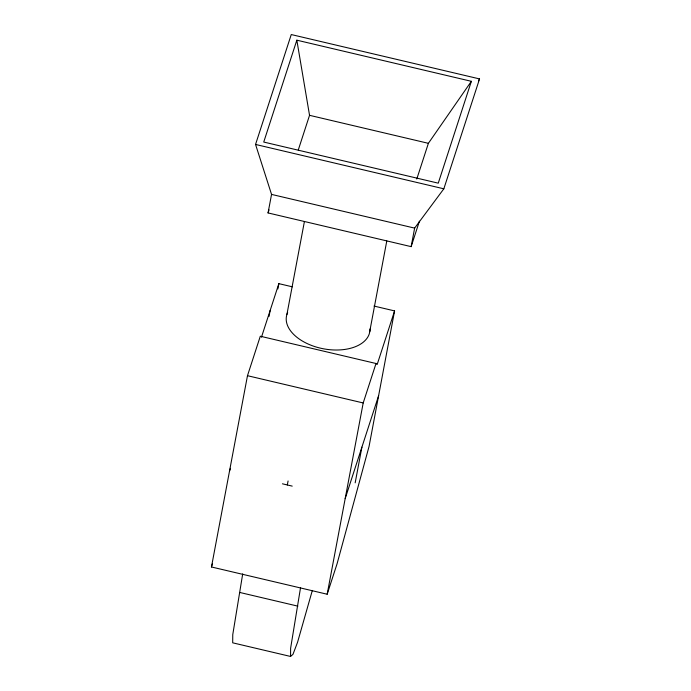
<?xml version="1.0" encoding="UTF-8"?>
<svg xmlns="http://www.w3.org/2000/svg" width="691" height="691" viewBox="0 0 691 691"><rect width="100%" height="100%" fill="white"/><g stroke="black" fill="none" stroke-linecap="round" stroke-linejoin="round"><path stroke-width="1.04" d="M242.705 573.875L232.763 634.64L232.694 642.82L290.548 656.45L290.617 648.27L300.568 587.505M268.056 212.932L271.546 194.404L255.549 144.445L291.257 34.55L479.545 78.912L443.838 188.807L414.635 228.116L411.145 246.644L268.056 212.932L269.041 209.874M394.578 310.907L369.072 446.36L337.07 563.787L327.171 594.234L211.455 566.974L247.482 375.697L260.3 336.232L376.016 363.501L377.174 364.485L394.578 310.907L373.986 306.053M269.041 316.409L270.164 310.432M277.868 288.95L278.862 283.647L292.345 286.817M286.929 314.379L304.403 221.586M287.326 484.961L288.078 480.979M386.779 240.995L369.305 333.788A42.393 25.144 10.7 0 1 318.732 347.737A42.393 25.144 10.7 0 1 287.655 312.565M327.171 594.234L363.198 402.957L376.016 363.501M355.174 482.836L361.894 447.163M312.332 590.451L297.571 642.224L292.967 654.351L290.548 656.45M296.836 40.182L263.737 142.052L438.258 183.167L471.357 81.305L296.836 40.182L309.542 115.319L298.27 150.007M261.457 337.217L278.862 283.647M229.472 471.331L230.449 468.308M211.455 566.974L212.448 563.925M416.785 179.021L428.385 143.322L471.357 81.305M411.145 246.644L419.42 221.18M345.18 498.6L378.608 395.736M478.474 80.761L479.545 78.912M309.542 115.319L428.385 143.322M255.549 144.445L443.838 188.807M271.546 194.404L414.635 228.116M247.482 375.697L363.198 402.957M282.438 483.812L292.224 486.118M240.01 592.515L297.873 606.145M370.039 328.968A42.393 25.144 10.7 0 1 369.78 331.913"/></g></svg>
